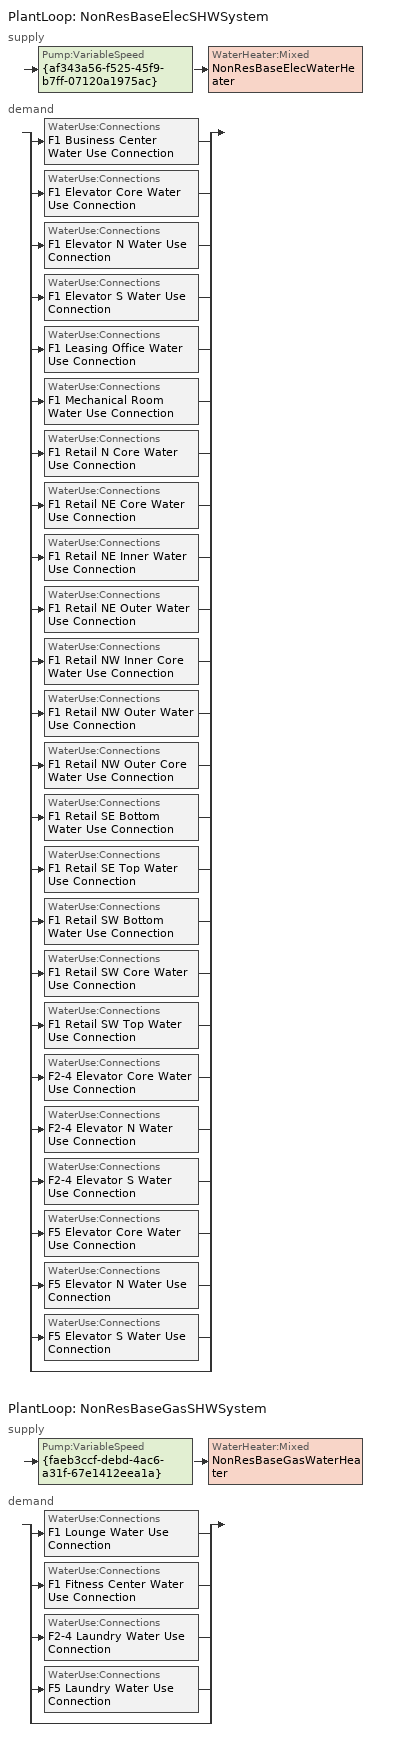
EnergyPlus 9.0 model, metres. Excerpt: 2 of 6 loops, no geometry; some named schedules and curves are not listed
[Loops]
PlantLoop 'NonResBaseElecSHWSystem'
 supply: Pump:VariableSpeed '{af343a56-f525-45f9-b7ff-07120a1975ac}' > WaterHeater:Mixed 'NonResBaseElecWaterHeater'
 demand: split
  | WaterUse:Connections 'F1 Business Center Water Use Connection'
  | WaterUse:Connections 'F1 Elevator Core Water Use Connection'
  | WaterUse:Connections 'F1 Elevator N Water Use Connection'
  | WaterUse:Connections 'F1 Elevator S Water Use Connection'
  | WaterUse:Connections 'F1 Leasing Office Water Use Connection'
  | WaterUse:Connections 'F1 Mechanical Room Water Use Connection'
  | WaterUse:Connections 'F1 Retail N Core Water Use Connection'
  | WaterUse:Connections 'F1 Retail NE Core Water Use Connection'
  | WaterUse:Connections 'F1 Retail NE Inner Water Use Connection'
  | WaterUse:Connections 'F1 Retail NE Outer Water Use Connection'
  | WaterUse:Connections 'F1 Retail NW Inner Core Water Use Connection'
  | WaterUse:Connections 'F1 Retail NW Outer Water Use Connection'
  | WaterUse:Connections 'F1 Retail NW Outer Core Water Use Connection'
  | WaterUse:Connections 'F1 Retail SE Bottom Water Use Connection'
  | WaterUse:Connections 'F1 Retail SE Top Water Use Connection'
  | WaterUse:Connections 'F1 Retail SW Bottom Water Use Connection'
  | WaterUse:Connections 'F1 Retail SW Core Water Use Connection'
  | WaterUse:Connections 'F1 Retail SW Top Water Use Connection'
  | WaterUse:Connections 'F2-4 Elevator Core Water Use Connection'
  | WaterUse:Connections 'F2-4 Elevator N Water Use Connection'
  | WaterUse:Connections 'F2-4 Elevator S Water Use Connection'
  | WaterUse:Connections 'F5 Elevator Core Water Use Connection'
  | WaterUse:Connections 'F5 Elevator N Water Use Connection'
  | WaterUse:Connections 'F5 Elevator S Water Use Connection'
  | bypass
PlantLoop 'NonResBaseGasSHWSystem'
 supply: Pump:VariableSpeed '{faeb3ccf-debd-4ac6-a31f-67e1412eea1a}' > WaterHeater:Mixed 'NonResBaseGasWaterHeater'
 demand: split
  | WaterUse:Connections 'F1 Lounge Water Use Connection'
  | WaterUse:Connections 'F1 Fitness Center Water Use Connection'
  | WaterUse:Connections 'F2-4 Laundry Water Use Connection'
  | WaterUse:Connections 'F5 Laundry Water Use Connection'
  | bypass
[Fan:OnOff] Availability Schedule=Always On; Fan Total Efficiency=0.4275; Pressure Rise {Pa}=317.19; Motor Efficiency=0.855; Motor In Airstream Fraction=1
Name | Maximum Flow Rate {m3/s} | Fan Power Ratio Function of Speed Ratio Curve | Fan Efficiency Ratio Function of Speed Ratio Curve
BaseSys1 Fan | 0.494214 | Fan On Off Power Curve | Fan On Off Efficiency Curve
BaseSys1 Fan-2 | 1.01609 | Fan On Off Power Curve 1 | Fan On Off Efficiency Curve 1
BaseSys1 Fan-4 | 1.90357 | Fan On Off Power Curve 3 | Fan On Off Efficiency Curve 3
BaseSys1 Fan-5 | 0.97115 | Fan On Off Power Curve 4 | Fan On Off Efficiency Curve 4
BaseSys1 Fan-6 | 2.2895 | Fan On Off Power Curve 5 | Fan On Off Efficiency Curve 5
BaseSys1 Fan-7 | 2.75992 | Fan On Off Power Curve 6 | Fan On Off Efficiency Curve 6
BaseSys1 Fan-8 | 1.0234 | Fan On Off Power Curve 7 | Fan On Off Efficiency Curve 7
BaseSys1 Fan-9 | 1.25077 | Fan On Off Power Curve 8 | Fan On Off Efficiency Curve 8
BaseSys1 Fan-10 | 0.664799 | Fan On Off Power Curve 9 | Fan On Off Efficiency Curve 9
BaseSys1 Fan-11 | 0.620002 | Fan On Off Power Curve 10 | Fan On Off Efficiency Curve 10
BaseSys1 Fan-14 | 0.501822 | Fan On Off Power Curve 13 | Fan On Off Efficiency Curve 13
BaseSys1 Fan-12 | 0.200298 | Fan On Off Power Curve 11 | Fan On Off Efficiency Curve 11
BaseSys1 Fan-13 | 0.396222 | Fan On Off Power Curve 12 | Fan On Off Efficiency Curve 12
BaseSys1 Fan-15 | 0.859379 | Fan On Off Power Curve 14 | Fan On Off Efficiency Curve 14
BaseSys1 Fan-16 | 0.439299 | Fan On Off Power Curve 15 | Fan On Off Efficiency Curve 15
BaseSys1 Fan-17 | 0.865415 | Fan On Off Power Curve 16 | Fan On Off Efficiency Curve 16
BaseSys1 Fan-18 | 1.0886 | Fan On Off Power Curve 17 | Fan On Off Efficiency Curve 17
BaseSys1 Fan-19 | 0.386457 | Fan On Off Power Curve 18 | Fan On Off Efficiency Curve 18
BaseSys1 Fan-20 | 0.491585 | Fan On Off Power Curve 19 | Fan On Off Efficiency Curve 19
BaseSys1 Fan-21 | 0.24509 | Fan On Off Power Curve 20 | Fan On Off Efficiency Curve 20
BaseSys1 Fan-22 | 0.229807 | Fan On Off Power Curve 21 | Fan On Off Efficiency Curve 21
[Coil:Heating:Fuel] Availability Schedule=Always On; Fuel Type=NaturalGas; Burner Efficiency=0.810316; Parasitic Electric Load {W}=0; Part Load Fraction Correlation Curve=CoilHtgFurnFIRRatio_fQRatio; Parasitic Fuel Load {W}=0
Name | Nominal Capacity {W}
BaseSys1 CoilHtg-3 | 11605.6
BaseSys1 CoilHtg | 5503.73
BaseSys1 CoilHtg-2 | 11590.8
BaseSys1 CoilHtg-4 | 28360.8
BaseSys1 CoilHtg-5 | 15043.5
BaseSys1 CoilHtg-6 | 26394.3
BaseSys1 CoilHtg-7 | 26393.7
BaseSys1 CoilHtg-8 | 12991
BaseSys1 CoilHtg-9 | 12991.7
BaseSys1 CoilHtg-10 | 6921.11
BaseSys1 CoilHtg-11 | 6919.5
BaseSys1 CoilHtg-14 | 5669.49
BaseSys1 CoilHtg-12 | 2717.92
BaseSys1 CoilHtg-13 | 5670.08
BaseSys1 CoilHtg-15 | 13904.5
BaseSys1 CoilHtg-16 | 6537.83
BaseSys1 CoilHtg-17; BaseSys1 CoilHtg-18 | 12538.5
BaseSys1 CoilHtg-19 | 5953.97
BaseSys1 CoilHtg-20 | 5954.09
BaseSys1 CoilHtg-21 | 2938.62
BaseSys1 CoilHtg-22 | 2938.59
[Coil:Cooling:DX:SingleSpeed] Availability Schedule=Always On Discrete; Gross Rated Sensible Heat Ratio=Autosize; Gross Rated Cooling COP {W/W}=4.41404; Rated Evaporator Fan Power Per Volume Flow Rate {W/(m3/s)}=773.3; Total Cooling Capacity Function of Temperature Curve=CoilClgDXQRatio_fTwbToadbSI; Total Cooling Capacity Function of Flow Fraction Curve=CoilClgDXSnglQRatio_fCFMRatio; Energy Input Ratio Function of Temperature Curve=CoilClgDXStdSEER14EER12p2EIR_fTwbToadbSI; Energy Input Ratio Function of Flow Fraction Curve=CoilClgDXSnglEIRRatio_fCFMRatio; Part Load Fraction Correlation Curve=CoilClgDXSEEREIRRatio_fQFrac; Condenser Type=AirCooled; Evaporative Condenser Effectiveness=0; Evaporative Condenser Air Flow Rate {m3/s}=Autosize; Evaporative Condenser Pump Rated Power Consumption {W}=Autosize; Crankcase Heater Capacity {W}=0; Maximum Outdoor Dry-Bulb Temperature for Crankcase Heater Operation {C}=0; Basin Heater Capacity {W/K}=0; Basin Heater Setpoint Temperature {C}=10
Name | Gross Rated Total Cooling Capacity {W} | Rated Air Flow Rate {m3/s}
BaseSys1 CoilClg-3 | 21204.6 | 1.22595
BaseSys1 CoilClg | 8548.15 | 0.494214
BaseSys1 CoilClg-2 | 17574.8 | 1.01609
BaseSys1 CoilClg-4 | 32925.1 | 1.90357
BaseSys1 CoilClg-5 | 16797.4 | 0.97115
BaseSys1 CoilClg-6 | 39600.1 | 2.2895
BaseSys1 CoilClg-7 | 47736.6 | 2.75992
BaseSys1 CoilClg-8 | 17701.3 | 1.0234
BaseSys1 CoilClg-9 | 21633.9 | 1.25077
BaseSys1 CoilClg-10 | 11498.6 | 0.664799
BaseSys1 CoilClg-11 | 10723.9 | 0.620002
BaseSys1 CoilClg-14 | 8679.74 | 0.501822
BaseSys1 CoilClg-12 | 3464.48 | 0.200298
BaseSys1 CoilClg-13 | 6853.17 | 0.396222
BaseSys1 CoilClg-15 | 14864.2 | 0.859379
BaseSys1 CoilClg-16 | 7598.31 | 0.439299
BaseSys1 CoilClg-17 | 14968.5 | 0.865415
BaseSys1 CoilClg-18 | 18829 | 1.0886
BaseSys1 CoilClg-19 | 6684.34 | 0.386457
BaseSys1 CoilClg-20 | 8502.67 | 0.491585
BaseSys1 CoilClg-21 | 4239.19 | 0.24509
BaseSys1 CoilClg-22 | 3974.84 | 0.229807
[AvailabilityManager:NightCycle] Applicability Schedule=Always On Discrete; Control Type=CycleOnAny; Thermostat Tolerance {deltaC}=1.11111; Cycling Run Time Control Type=ThermostatWithMinimumRunTime; Cycling Run Time {s}=900
Name | Fan Schedule
Availability Manager Night Cycle 1 | RetailHVACAvail
Availability Manager Night Cycle 2; Availability Manager Night Cycle 3 | OfficeHVACAvail
[AvailabilityManager:Scheduled] Schedule=Always On Discrete
BaseSys5 OACtrl OA System Availability Manager; BaseSys5 OACtrl-2 OA System Availability Manager; BaseSys5 OACtrl-3 OA System Availability Manager
[PlantLoop] Fluid Type=Water; Maximum Loop Temperature {C}=100; Minimum Loop Temperature {C}=0; Maximum Loop Flow Rate {m3/s}=Autosize; Minimum Loop Flow Rate {m3/s}=0; Plant Loop Volume {m3}=Autocalculate; Load Distribution Scheme=Optimal; Plant Loop Demand Calculation Scheme=SingleSetpoint
Name | Plant Equipment Operation Scheme
NonResBaseElecSHWSystem | NonResBaseElecSHWSystem Operation Schemes
NonResBaseGasSHWSystem | NonResBaseGasSHWSystem Operation Schemes
[Sizing:Plant] Loop Type=Heating; Design Loop Exit Temperature {C}=57.2222; Loop Design Temperature Difference {deltaC}=44.4444; Sizing Option=NonCoincident; Zone Timesteps in Averaging Window=1; Coincident Sizing Factor Mode=None
NonResBaseElecSHWSystem; NonResBaseGasSHWSystem
[Pump:VariableSpeed] Design Maximum Flow Rate {m3/s}=Autosize; Design Pump Head {Pa}=0; Design Power Consumption {W}=Autosize; Motor Efficiency=0.9; Fraction of Motor Inefficiencies to Fluid Stream=0; Coefficient 1 of the Part Load Performance Curve=0; Coefficient 2 of the Part Load Performance Curve=1; Coefficient 3 of the Part Load Performance Curve=0; Coefficient 4 of the Part Load Performance Curve=0; Design Minimum Flow Rate {m3/s}=0; Pump Control Type=Intermittent; Skin Loss Radiative Fraction=0.5; Design Power Sizing Method=PowerPerFlowPerPressure; Design Electric Power per Unit Flow Rate {W/(m3/s)}=348701.1; Design Shaft Power per Unit Flow Rate per Unit Head=1.28205; Design Minimum Flow Rate Fraction=0
{af343a56-f525-45f9-b7ff-07120a1975ac}; {faeb3ccf-debd-4ac6-a31f-67e1412eea1a}
[PlantEquipmentOperationSchemes] Control Scheme Object Type 1=PlantEquipmentOperation:HeatingLoad; Control Scheme Schedule Name 1=Always On Discrete
Name | Control Scheme Name 1
NonResBaseElecSHWSystem Operation Schemes | NonResBaseElecSHWSystem Heating Operation Scheme
NonResBaseGasSHWSystem Operation Schemes | NonResBaseGasSHWSystem Heating Operation Scheme
[PlantEquipmentOperation:HeatingLoad] Load Range Lower Limit 1 {W}=0; Load Range Upper Limit 1 {W}=1000000000
Name | Range Equipment List Name 1
NonResBaseElecSHWSystem Heating Operation Scheme | NonResBaseElecSHWSystem Heating Equipment List
NonResBaseGasSHWSystem Heating Operation Scheme | NonResBaseGasSHWSystem Heating Equipment List
[PlantEquipmentList]
NonResBaseElecSHWSystem Heating Equipment List: WaterHeater:Mixed, NonResBaseElecWaterHeater
NonResBaseGasSHWSystem Heating Equipment List: WaterHeater:Mixed, NonResBaseGasWaterHeater
[WaterHeater:Mixed] Deadband Temperature Difference {deltaC}=2; Maximum Temperature Limit {C}=82.22; Heater Control Type=Cycle; Heater Ignition Minimum Flow Rate {m3/s}=0; Heater Ignition Delay {s}=0; Off Cycle Parasitic Fuel Consumption Rate {W}=0; Off Cycle Parasitic Heat Fraction to Tank=0.8; On Cycle Parasitic Fuel Consumption Rate {W}=0; On Cycle Parasitic Heat Fraction to Tank=0; Ambient Temperature Indicator=Schedule; Off Cycle Loss Fraction to Zone=1; On Cycle Loss Fraction to Zone=1; Use Side Effectiveness=1; Source Side Effectiveness=1; Use Side Design Flow Rate {m3/s}=Autosize; Source Side Design Flow Rate {m3/s}=Autosize; Indirect Water Heating Recovery Time {hr}=1.5; Source Side Flow Control Mode=IndirectHeatPrimarySetpoint
Name | Tank Volume {m3} | Setpoint Temperature Schedule | Heater Maximum Capacity {W} | Heater Fuel Type | Heater Thermal Efficiency | Ambient Temperature Schedule | Off Cycle Loss Coefficient to Ambient Temperature {W/K} | On Cycle Loss Coefficient to Ambient Temperature {W/K}
NonResBaseElecWaterHeater | 0.0912598 | NonResBaseElecWaterHeater Setpoint Temp | 7026.73 | Electricity | 1 | NonResBaseElecWaterHeater Ambient Temperature | 0.714362 | 0.714362
NonResBaseGasWaterHeater | 0.0223027 | NonResBaseGasWaterHeater Setpoint Temp | 2146.56 | NaturalGas | 0.8 | NonResBaseGasWaterHeater Ambient Temperature | 4.74783 | 4.74783
[WaterUse:Connections]
Name | Water Use Equipment Name 1
F1 Business Center Water Use Connection | F1 Business Center Water Use Equipment
F1 Elevator Core Water Use Connection | F1 Elevator Core Water Use Equipment
F1 Elevator N Water Use Connection | F1 Elevator N Water Use Equipment
F1 Elevator S Water Use Connection | F1 Elevator S Water Use Equipment
F1 Leasing Office Water Use Connection | F1 Leasing Office Water Use Equipment
F1 Mechanical Room Water Use Connection | F1 Mechanical Room Water Use Equipment
F1 Retail N Core Water Use Connection | F1 Retail N Core Water Use Equipment
F1 Retail NE Core Water Use Connection | F1 Retail NE Core Water Use Equipment
F1 Retail NE Inner Water Use Connection | F1 Retail NE Inner Water Use Equipment
F1 Retail NE Outer Water Use Connection | F1 Retail NE Outer Water Use Equipment
F1 Retail NW Inner Core Water Use Connection | F1 Retail NW Inner Core Water Use Equipment
F1 Retail NW Outer Water Use Connection | F1 Retail NW Outer Water Use Equipment
F1 Retail NW Outer Core Water Use Connection | F1 Retail NW Outer Core Water Use Equipment
F1 Retail SE Bottom Water Use Connection | F1 Retail SE Bottom Water Use Equipment
F1 Retail SE Top Water Use Connection | F1 Retail SE Top Water Use Equipment
F1 Retail SW Bottom Water Use Connection | F1 Retail SW Bottom Water Use Equipment
F1 Retail SW Core Water Use Connection | F1 Retail SW Core Water Use Equipment
F1 Retail SW Top Water Use Connection | F1 Retail SW Top Water Use Equipment
F2-4 Elevator Core Water Use Connection | F2-4 Elevator Core Water Use Equipment
F2-4 Elevator N Water Use Connection | F2-4 Elevator N Water Use Equipment
F2-4 Elevator S Water Use Connection | F2-4 Elevator S Water Use Equipment
F5 Elevator Core Water Use Connection | F5 Elevator Core Water Use Equipment
F5 Elevator N Water Use Connection | F5 Elevator N Water Use Equipment
F5 Elevator S Water Use Connection | F5 Elevator S Water Use Equipment
F1 Lounge Water Use Connection | F1 Lounge Water Use Equipment
F1 Fitness Center Water Use Connection | F1 Fitness Center Water Use Equipment
F2-4 Laundry Water Use Connection | F2-4 Laundry Water Use Equipment
F5 Laundry Water Use Connection | F5 Laundry Water Use Equipment
[WaterUse:Equipment]
Name | Peak Flow Rate {m3/s} | Flow Rate Fraction Schedule | Target Temperature Schedule
F1 Business Center Water Use Equipment | 1.13568e-06 | RetailServiceHotWater | F1 Business Center Target SHW Temp
F1 Elevator Core Water Use Equipment | 7.09765e-09 | RetailServiceHotWater | F1 Elevator Core Target SHW Temp
F1 Elevator N Water Use Equipment | 7.09765e-09 | RetailServiceHotWater | F1 Elevator N Target SHW Temp
F1 Elevator S Water Use Equipment | 7.09765e-09 | RetailServiceHotWater | F1 Elevator S Target SHW Temp
F1 Leasing Office Water Use Equipment | 3.26492e-07 | RetailServiceHotWater | F1 Leasing Office Target SHW Temp
F1 Mechanical Room Water Use Equipment | 1.22647e-07 | RetailServiceHotWater | F1 Mechanical Room Target SHW Temp
F1 Retail N Core Water Use Equipment | 2.62666e-06 | RetailServiceHotWater | F1 Retail N Core Target SHW Temp
F1 Retail NE Core Water Use Equipment | 2.2717e-06 | RetailServiceHotWater | F1 Retail NE Core Target SHW Temp
F1 Retail NE Inner Water Use Equipment | 2.2717e-06 | RetailServiceHotWater | F1 Retail NE Inner Target SHW Temp
F1 Retail NE Outer Water Use Equipment | 2.2717e-06 | RetailServiceHotWater | F1 Retail NE Outer Target SHW Temp
F1 Retail NW Inner Core Water Use Equipment | 2.2717e-06 | RetailServiceHotWater | F1 Retail NW Inner Core Target SHW Temp
F1 Retail NW Outer Water Use Equipment | 2.2717e-06 | RetailServiceHotWater | F1 Retail NW Outer Target SHW Temp
F1 Retail NW Outer Core Water Use Equipment | 2.2717e-06 | RetailServiceHotWater | F1 Retail NW Outer Core Target SHW Temp
F1 Retail SE Bottom Water Use Equipment | 2.2717e-06 | RetailServiceHotWater | F1 Retail SE Bottom Target SHW Temp
F1 Retail SE Top Water Use Equipment | 2.2717e-06 | RetailServiceHotWater | F1 Retail SE Top Target SHW Temp
F1 Retail SW Bottom Water Use Equipment | 2.2717e-06 | RetailServiceHotWater | F1 Retail SW Bottom Target SHW Temp
F1 Retail SW Core Water Use Equipment | 2.2717e-06 | RetailServiceHotWater | F1 Retail SW Core Target SHW Temp
F1 Retail SW Top Water Use Equipment | 2.44207e-06 | RetailServiceHotWater | F1 Retail SW Top Target SHW Temp
F2-4 Elevator Core Water Use Equipment | 2.12929e-08 | OfficeServiceHotWater | F2-4 Elevator Core Target SHW Temp
F2-4 Elevator N Water Use Equipment | 2.12929e-08 | OfficeServiceHotWater | F2-4 Elevator N Target SHW Temp
F2-4 Elevator S Water Use Equipment | 2.12929e-08 | OfficeServiceHotWater | F2-4 Elevator S Target SHW Temp
F5 Elevator Core Water Use Equipment | 7.09765e-09 | OfficeServiceHotWater | F5 Elevator Core Target SHW Temp
F5 Elevator N Water Use Equipment | 7.09765e-09 | OfficeServiceHotWater | F5 Elevator N Target SHW Temp
F5 Elevator S Water Use Equipment | 7.09765e-09 | OfficeServiceHotWater | F5 Elevator S Target SHW Temp
F1 Lounge Water Use Equipment | 3.3124e-06 | RetailServiceHotWater | F1 Lounge Target SHW Temp
F1 Fitness Center Water Use Equipment | 1.70344e-06 | RetailServiceHotWater | F1 Fitness Center Target SHW Temp
F2-4 Laundry Water Use Equipment | 1.64098e-06 | OfficeServiceHotWater | F2-4 Laundry Target SHW Temp
F5 Laundry Water Use Equipment | 5.46992e-07 | OfficeServiceHotWater | F5 Laundry Target SHW Temp
[SetpointManager:Scheduled] Control Variable=Temperature
Name | Schedule | Setpoint Node or NodeList
{47234715-237f-4f64-84a9-bb209edb9d26} | NonResBaseElecSHWSystem Supply Temp Schedule | NonResBaseElecSHWSystem Supply Mixer Outlet Node
{eba5cab7-1669-4b7c-a260-690ba50a18f4} | NonResBaseGasSHWSystem Supply Temp Schedule | NonResBaseGasSHWSystem Supply Mixer Outlet Node
[Schedule:Year]
Always On: Always On Week Rule - Jan1-Dec31, 1, 1, 12, 31
OfficeServiceHotWater: OfficeServiceHotWaterWk, 1, 1, 12, 31
RetailServiceHotWater: RetailServiceHotWaterWk, 1, 1, 12, 31
F1 Business Center Target SHW Temp: F1 Business Center Target SHW Temp Week Rule - Jan1-Dec31, 1, 1, 12, 31
F1 Elevator Core Target SHW Temp: F1 Elevator Core Target SHW Temp Week Rule - Jan1-Dec31, 1, 1, 12, 31
F1 Elevator N Target SHW Temp: F1 Elevator N Target SHW Temp Week Rule - Jan1-Dec31, 1, 1, 12, 31
F1 Elevator S Target SHW Temp: F1 Elevator S Target SHW Temp Week Rule - Jan1-Dec31, 1, 1, 12, 31
F1 Fitness Center Target SHW Temp: F1 Fitness Center Target SHW Temp Week Rule - Jan1-Dec31, 1, 1, 12, 31
F1 Leasing Office Target SHW Temp: F1 Leasing Office Target SHW Temp Week Rule - Jan1-Dec31, 1, 1, 12, 31
F1 Lounge Target SHW Temp: F1 Lounge Target SHW Temp Week Rule - Jan1-Dec31, 1, 1, 12, 31
F1 Mechanical Room Target SHW Temp: F1 Mechanical Room Target SHW Temp Week Rule - Jan1-Dec31, 1, 1, 12, 31
F1 Retail N Core Target SHW Temp: F1 Retail N Core Target SHW Temp Week Rule - Jan1-Dec31, 1, 1, 12, 31
F1 Retail NE Core Target SHW Temp: F1 Retail NE Core Target SHW Temp Week Rule - Jan1-Dec31, 1, 1, 12, 31
F1 Retail NE Inner Target SHW Temp: F1 Retail NE Inner Target SHW Temp Week Rule - Jan1-Dec31, 1, 1, 12, 31
F1 Retail NE Outer Target SHW Temp: F1 Retail NE Outer Target SHW Temp Week Rule - Jan1-Dec31, 1, 1, 12, 31
F1 Retail NW Inner Core Target SHW Temp: F1 Retail NW Inner Core Target SHW Temp Week Rule - Jan1-Dec31, 1, 1, 12, 31
F1 Retail NW Outer Core Target SHW Temp: F1 Retail NW Outer Core Target SHW Temp Week Rule - Jan1-Dec31, 1, 1, 12, 31
F1 Retail NW Outer Target SHW Temp: F1 Retail NW Outer Target SHW Temp Week Rule - Jan1-Dec31, 1, 1, 12, 31
F1 Retail SE Bottom Target SHW Temp: F1 Retail SE Bottom Target SHW Temp Week Rule - Jan1-Dec31, 1, 1, 12, 31
F1 Retail SE Top Target SHW Temp: F1 Retail SE Top Target SHW Temp Week Rule - Jan1-Dec31, 1, 1, 12, 31
F1 Retail SW Bottom Target SHW Temp: F1 Retail SW Bottom Target SHW Temp Week Rule - Jan1-Dec31, 1, 1, 12, 31
F1 Retail SW Core Target SHW Temp: F1 Retail SW Core Target SHW Temp Week Rule - Jan1-Dec31, 1, 1, 12, 31
F1 Retail SW Top Target SHW Temp: F1 Retail SW Top Target SHW Temp Week Rule - Jan1-Dec31, 1, 1, 12, 31
F2-4 Elevator Core Target SHW Temp: F2-4 Elevator Core Target SHW Temp Week Rule - Jan1-Dec31, 1, 1, 12, 31
F2-4 Elevator N Target SHW Temp: F2-4 Elevator N Target SHW Temp Week Rule - Jan1-Dec31, 1, 1, 12, 31
F2-4 Elevator S Target SHW Temp: F2-4 Elevator S Target SHW Temp Week Rule - Jan1-Dec31, 1, 1, 12, 31
F2-4 Laundry Target SHW Temp: F2-4 Laundry Target SHW Temp Week Rule - Jan1-Dec31, 1, 1, 12, 31
F5 Elevator Core Target SHW Temp: F5 Elevator Core Target SHW Temp Week Rule - Jan1-Dec31, 1, 1, 12, 31
F5 Elevator N Target SHW Temp: F5 Elevator N Target SHW Temp Week Rule - Jan1-Dec31, 1, 1, 12, 31
F5 Elevator S Target SHW Temp: F5 Elevator S Target SHW Temp Week Rule - Jan1-Dec31, 1, 1, 12, 31
F5 Laundry Target SHW Temp: F5 Laundry Target SHW Temp Week Rule - Jan1-Dec31, 1, 1, 12, 31
NonResBaseElecSHWSystem Supply Temp Schedule: NonResBaseElecSHWSystem Supply Temp Schedule Week Rule - Jan1-Dec31, 1, 1, 12, 31
NonResBaseElecWaterHeater Ambient Temperature: NonResBaseElecWaterHeater Ambient Temperature Week Rule - Jan1-Dec31, 1, 1, 12, 31
NonResBaseElecWaterHeater Setpoint Temp: NonResBaseElecWaterHeater Setpoint Temp Week Rule - Jan1-Dec31, 1, 1, 12, 31
NonResBaseGasSHWSystem Supply Temp Schedule: NonResBaseGasSHWSystem Supply Temp Schedule Week Rule - Jan1-Dec31, 1, 1, 12, 31
NonResBaseGasWaterHeater Ambient Temperature: NonResBaseGasWaterHeater Ambient Temperature Week Rule - Jan1-Dec31, 1, 1, 12, 31
NonResBaseGasWaterHeater Setpoint Temp: NonResBaseGasWaterHeater Setpoint Temp Week Rule - Jan1-Dec31, 1, 1, 12, 31
[Schedule:Week:Daily]
OfficeServiceHotWaterWk: OfficeServiceHotWaterSun, OfficeServiceHotWaterWD, OfficeServiceHotWaterWD, OfficeServiceHotWaterWD, OfficeServiceHotWaterWD, OfficeServiceHotWaterWD, OfficeServiceHotWaterSat, OfficeServiceHotWaterSun, OnDay, OffDay, OfficeServiceHotWaterSun, OfficeServiceHotWaterSun
RetailServiceHotWaterWk: RetailServiceHotWaterSun, RetailServiceHotWaterWD, RetailServiceHotWaterWD, RetailServiceHotWaterWD, RetailServiceHotWaterWD, RetailServiceHotWaterWD, RetailServiceHotWaterSat, RetailServiceHotWaterSun, OnDay, OffDay, RetailServiceHotWaterSun, RetailServiceHotWaterSun
F1 Business Center Target SHW Temp Week Rule - Jan1-Dec31: {d441d5cf-dcc7-4bda-bca8-5b98d1a909c5}, {d441d5cf-dcc7-4bda-bca8-5b98d1a909c5}, {d441d5cf-dcc7-4bda-bca8-5b98d1a909c5}, {d441d5cf-dcc7-4bda-bca8-5b98d1a909c5}, {d441d5cf-dcc7-4bda-bca8-5b98d1a909c5}, {d441d5cf-dcc7-4bda-bca8-5b98d1a909c5}, {d441d5cf-dcc7-4bda-bca8-5b98d1a909c5}, {d441d5cf-dcc7-4bda-bca8-5b98d1a909c5}, {d441d5cf-dcc7-4bda-bca8-5b98d1a909c5}, {d441d5cf-dcc7-4bda-bca8-5b98d1a909c5}, {d441d5cf-dcc7-4bda-bca8-5b98d1a909c5}, {d441d5cf-dcc7-4bda-bca8-5b98d1a909c5}
F1 Elevator Core Target SHW Temp Week Rule - Jan1-Dec31: {2f600d12-0940-4a57-89de-14285ee02ff9}, {2f600d12-0940-4a57-89de-14285ee02ff9}, {2f600d12-0940-4a57-89de-14285ee02ff9}, {2f600d12-0940-4a57-89de-14285ee02ff9}, {2f600d12-0940-4a57-89de-14285ee02ff9}, {2f600d12-0940-4a57-89de-14285ee02ff9}, {2f600d12-0940-4a57-89de-14285ee02ff9}, {2f600d12-0940-4a57-89de-14285ee02ff9}, {2f600d12-0940-4a57-89de-14285ee02ff9}, {2f600d12-0940-4a57-89de-14285ee02ff9}, {2f600d12-0940-4a57-89de-14285ee02ff9}, {2f600d12-0940-4a57-89de-14285ee02ff9}
F1 Elevator N Target SHW Temp Week Rule - Jan1-Dec31: {68c28246-7ae0-46e4-99ea-56d49ad102f1}, {68c28246-7ae0-46e4-99ea-56d49ad102f1}, {68c28246-7ae0-46e4-99ea-56d49ad102f1}, {68c28246-7ae0-46e4-99ea-56d49ad102f1}, {68c28246-7ae0-46e4-99ea-56d49ad102f1}, {68c28246-7ae0-46e4-99ea-56d49ad102f1}, {68c28246-7ae0-46e4-99ea-56d49ad102f1}, {68c28246-7ae0-46e4-99ea-56d49ad102f1}, {68c28246-7ae0-46e4-99ea-56d49ad102f1}, {68c28246-7ae0-46e4-99ea-56d49ad102f1}, {68c28246-7ae0-46e4-99ea-56d49ad102f1}, {68c28246-7ae0-46e4-99ea-56d49ad102f1}
F1 Elevator S Target SHW Temp Week Rule - Jan1-Dec31: {21cb462b-4f95-4723-a636-ed5daf3b3303}, {21cb462b-4f95-4723-a636-ed5daf3b3303}, {21cb462b-4f95-4723-a636-ed5daf3b3303}, {21cb462b-4f95-4723-a636-ed5daf3b3303}, {21cb462b-4f95-4723-a636-ed5daf3b3303}, {21cb462b-4f95-4723-a636-ed5daf3b3303}, {21cb462b-4f95-4723-a636-ed5daf3b3303}, {21cb462b-4f95-4723-a636-ed5daf3b3303}, {21cb462b-4f95-4723-a636-ed5daf3b3303}, {21cb462b-4f95-4723-a636-ed5daf3b3303}, {21cb462b-4f95-4723-a636-ed5daf3b3303}, {21cb462b-4f95-4723-a636-ed5daf3b3303}
F1 Fitness Center Target SHW Temp Week Rule - Jan1-Dec31: {cd0b7290-8133-422a-a407-dbf53fd09c05}, {cd0b7290-8133-422a-a407-dbf53fd09c05}, {cd0b7290-8133-422a-a407-dbf53fd09c05}, {cd0b7290-8133-422a-a407-dbf53fd09c05}, {cd0b7290-8133-422a-a407-dbf53fd09c05}, {cd0b7290-8133-422a-a407-dbf53fd09c05}, {cd0b7290-8133-422a-a407-dbf53fd09c05}, {cd0b7290-8133-422a-a407-dbf53fd09c05}, {cd0b7290-8133-422a-a407-dbf53fd09c05}, {cd0b7290-8133-422a-a407-dbf53fd09c05}, {cd0b7290-8133-422a-a407-dbf53fd09c05}, {cd0b7290-8133-422a-a407-dbf53fd09c05}
F1 Leasing Office Target SHW Temp Week Rule - Jan1-Dec31: {4942576c-d9f8-4ae7-830b-1efe44369bc4}, {4942576c-d9f8-4ae7-830b-1efe44369bc4}, {4942576c-d9f8-4ae7-830b-1efe44369bc4}, {4942576c-d9f8-4ae7-830b-1efe44369bc4}, {4942576c-d9f8-4ae7-830b-1efe44369bc4}, {4942576c-d9f8-4ae7-830b-1efe44369bc4}, {4942576c-d9f8-4ae7-830b-1efe44369bc4}, {4942576c-d9f8-4ae7-830b-1efe44369bc4}, {4942576c-d9f8-4ae7-830b-1efe44369bc4}, {4942576c-d9f8-4ae7-830b-1efe44369bc4}, {4942576c-d9f8-4ae7-830b-1efe44369bc4}, {4942576c-d9f8-4ae7-830b-1efe44369bc4}
F1 Lounge Target SHW Temp Week Rule - Jan1-Dec31: {69ee4879-d7b3-4a92-9b69-50433f36223b}, {69ee4879-d7b3-4a92-9b69-50433f36223b}, {69ee4879-d7b3-4a92-9b69-50433f36223b}, {69ee4879-d7b3-4a92-9b69-50433f36223b}, {69ee4879-d7b3-4a92-9b69-50433f36223b}, {69ee4879-d7b3-4a92-9b69-50433f36223b}, {69ee4879-d7b3-4a92-9b69-50433f36223b}, {69ee4879-d7b3-4a92-9b69-50433f36223b}, {69ee4879-d7b3-4a92-9b69-50433f36223b}, {69ee4879-d7b3-4a92-9b69-50433f36223b}, {69ee4879-d7b3-4a92-9b69-50433f36223b}, {69ee4879-d7b3-4a92-9b69-50433f36223b}
F1 Mechanical Room Target SHW Temp Week Rule - Jan1-Dec31: {603e0ec4-be5a-4e1c-bb46-8aeadaf2bbef}, {603e0ec4-be5a-4e1c-bb46-8aeadaf2bbef}, {603e0ec4-be5a-4e1c-bb46-8aeadaf2bbef}, {603e0ec4-be5a-4e1c-bb46-8aeadaf2bbef}, {603e0ec4-be5a-4e1c-bb46-8aeadaf2bbef}, {603e0ec4-be5a-4e1c-bb46-8aeadaf2bbef}, {603e0ec4-be5a-4e1c-bb46-8aeadaf2bbef}, {603e0ec4-be5a-4e1c-bb46-8aeadaf2bbef}, {603e0ec4-be5a-4e1c-bb46-8aeadaf2bbef}, {603e0ec4-be5a-4e1c-bb46-8aeadaf2bbef}, {603e0ec4-be5a-4e1c-bb46-8aeadaf2bbef}, {603e0ec4-be5a-4e1c-bb46-8aeadaf2bbef}
F1 Retail N Core Target SHW Temp Week Rule - Jan1-Dec31: {ca44cd8d-f355-4e3b-b417-df9ecbe111c0}, {ca44cd8d-f355-4e3b-b417-df9ecbe111c0}, {ca44cd8d-f355-4e3b-b417-df9ecbe111c0}, {ca44cd8d-f355-4e3b-b417-df9ecbe111c0}, {ca44cd8d-f355-4e3b-b417-df9ecbe111c0}, {ca44cd8d-f355-4e3b-b417-df9ecbe111c0}, {ca44cd8d-f355-4e3b-b417-df9ecbe111c0}, {ca44cd8d-f355-4e3b-b417-df9ecbe111c0}, {ca44cd8d-f355-4e3b-b417-df9ecbe111c0}, {ca44cd8d-f355-4e3b-b417-df9ecbe111c0}, {ca44cd8d-f355-4e3b-b417-df9ecbe111c0}, {ca44cd8d-f355-4e3b-b417-df9ecbe111c0}
F1 Retail NE Core Target SHW Temp Week Rule - Jan1-Dec31: {5a18fe43-f524-4038-9f53-aad61143a41b}, {5a18fe43-f524-4038-9f53-aad61143a41b}, {5a18fe43-f524-4038-9f53-aad61143a41b}, {5a18fe43-f524-4038-9f53-aad61143a41b}, {5a18fe43-f524-4038-9f53-aad61143a41b}, {5a18fe43-f524-4038-9f53-aad61143a41b}, {5a18fe43-f524-4038-9f53-aad61143a41b}, {5a18fe43-f524-4038-9f53-aad61143a41b}, {5a18fe43-f524-4038-9f53-aad61143a41b}, {5a18fe43-f524-4038-9f53-aad61143a41b}, {5a18fe43-f524-4038-9f53-aad61143a41b}, {5a18fe43-f524-4038-9f53-aad61143a41b}
F1 Retail NE Inner Target SHW Temp Week Rule - Jan1-Dec31: {9a237060-6166-466a-a9c4-12caed50780f}, {9a237060-6166-466a-a9c4-12caed50780f}, {9a237060-6166-466a-a9c4-12caed50780f}, {9a237060-6166-466a-a9c4-12caed50780f}, {9a237060-6166-466a-a9c4-12caed50780f}, {9a237060-6166-466a-a9c4-12caed50780f}, {9a237060-6166-466a-a9c4-12caed50780f}, {9a237060-6166-466a-a9c4-12caed50780f}, {9a237060-6166-466a-a9c4-12caed50780f}, {9a237060-6166-466a-a9c4-12caed50780f}, {9a237060-6166-466a-a9c4-12caed50780f}, {9a237060-6166-466a-a9c4-12caed50780f}
F1 Retail NE Outer Target SHW Temp Week Rule - Jan1-Dec31: {ce96985f-d79c-421f-bf2e-2b994d7c695d}, {ce96985f-d79c-421f-bf2e-2b994d7c695d}, {ce96985f-d79c-421f-bf2e-2b994d7c695d}, {ce96985f-d79c-421f-bf2e-2b994d7c695d}, {ce96985f-d79c-421f-bf2e-2b994d7c695d}, {ce96985f-d79c-421f-bf2e-2b994d7c695d}, {ce96985f-d79c-421f-bf2e-2b994d7c695d}, {ce96985f-d79c-421f-bf2e-2b994d7c695d}, {ce96985f-d79c-421f-bf2e-2b994d7c695d}, {ce96985f-d79c-421f-bf2e-2b994d7c695d}, {ce96985f-d79c-421f-bf2e-2b994d7c695d}, {ce96985f-d79c-421f-bf2e-2b994d7c695d}
F1 Retail NW Inner Core Target SHW Temp Week Rule - Jan1-Dec31: {0b944f0f-8c71-41db-9e8b-c51b5557991b}, {0b944f0f-8c71-41db-9e8b-c51b5557991b}, {0b944f0f-8c71-41db-9e8b-c51b5557991b}, {0b944f0f-8c71-41db-9e8b-c51b5557991b}, {0b944f0f-8c71-41db-9e8b-c51b5557991b}, {0b944f0f-8c71-41db-9e8b-c51b5557991b}, {0b944f0f-8c71-41db-9e8b-c51b5557991b}, {0b944f0f-8c71-41db-9e8b-c51b5557991b}, {0b944f0f-8c71-41db-9e8b-c51b5557991b}, {0b944f0f-8c71-41db-9e8b-c51b5557991b}, {0b944f0f-8c71-41db-9e8b-c51b5557991b}, {0b944f0f-8c71-41db-9e8b-c51b5557991b}
F1 Retail NW Outer Core Target SHW Temp Week Rule - Jan1-Dec31: {5c1bf480-1710-4749-b9f8-b8a540b02a24}, {5c1bf480-1710-4749-b9f8-b8a540b02a24}, {5c1bf480-1710-4749-b9f8-b8a540b02a24}, {5c1bf480-1710-4749-b9f8-b8a540b02a24}, {5c1bf480-1710-4749-b9f8-b8a540b02a24}, {5c1bf480-1710-4749-b9f8-b8a540b02a24}, {5c1bf480-1710-4749-b9f8-b8a540b02a24}, {5c1bf480-1710-4749-b9f8-b8a540b02a24}, {5c1bf480-1710-4749-b9f8-b8a540b02a24}, {5c1bf480-1710-4749-b9f8-b8a540b02a24}, {5c1bf480-1710-4749-b9f8-b8a540b02a24}, {5c1bf480-1710-4749-b9f8-b8a540b02a24}
F1 Retail NW Outer Target SHW Temp Week Rule - Jan1-Dec31: {a5513a0f-1f16-4c6c-ac67-5921a07509c7}, {a5513a0f-1f16-4c6c-ac67-5921a07509c7}, {a5513a0f-1f16-4c6c-ac67-5921a07509c7}, {a5513a0f-1f16-4c6c-ac67-5921a07509c7}, {a5513a0f-1f16-4c6c-ac67-5921a07509c7}, {a5513a0f-1f16-4c6c-ac67-5921a07509c7}, {a5513a0f-1f16-4c6c-ac67-5921a07509c7}, {a5513a0f-1f16-4c6c-ac67-5921a07509c7}, {a5513a0f-1f16-4c6c-ac67-5921a07509c7}, {a5513a0f-1f16-4c6c-ac67-5921a07509c7}, {a5513a0f-1f16-4c6c-ac67-5921a07509c7}, {a5513a0f-1f16-4c6c-ac67-5921a07509c7}
F1 Retail SE Bottom Target SHW Temp Week Rule - Jan1-Dec31: {650a15dc-09a1-49e0-b0cd-b0ae6af64164}, {650a15dc-09a1-49e0-b0cd-b0ae6af64164}, {650a15dc-09a1-49e0-b0cd-b0ae6af64164}, {650a15dc-09a1-49e0-b0cd-b0ae6af64164}, {650a15dc-09a1-49e0-b0cd-b0ae6af64164}, {650a15dc-09a1-49e0-b0cd-b0ae6af64164}, {650a15dc-09a1-49e0-b0cd-b0ae6af64164}, {650a15dc-09a1-49e0-b0cd-b0ae6af64164}, {650a15dc-09a1-49e0-b0cd-b0ae6af64164}, {650a15dc-09a1-49e0-b0cd-b0ae6af64164}, {650a15dc-09a1-49e0-b0cd-b0ae6af64164}, {650a15dc-09a1-49e0-b0cd-b0ae6af64164}
F1 Retail SE Top Target SHW Temp Week Rule - Jan1-Dec31: {f948379c-ce3b-4504-a6d0-5f615b22988f}, {f948379c-ce3b-4504-a6d0-5f615b22988f}, {f948379c-ce3b-4504-a6d0-5f615b22988f}, {f948379c-ce3b-4504-a6d0-5f615b22988f}, {f948379c-ce3b-4504-a6d0-5f615b22988f}, {f948379c-ce3b-4504-a6d0-5f615b22988f}, {f948379c-ce3b-4504-a6d0-5f615b22988f}, {f948379c-ce3b-4504-a6d0-5f615b22988f}, {f948379c-ce3b-4504-a6d0-5f615b22988f}, {f948379c-ce3b-4504-a6d0-5f615b22988f}, {f948379c-ce3b-4504-a6d0-5f615b22988f}, {f948379c-ce3b-4504-a6d0-5f615b22988f}
F1 Retail SW Bottom Target SHW Temp Week Rule - Jan1-Dec31: {dd3d2ffb-827b-48ad-98f0-a3d98178b236}, {dd3d2ffb-827b-48ad-98f0-a3d98178b236}, {dd3d2ffb-827b-48ad-98f0-a3d98178b236}, {dd3d2ffb-827b-48ad-98f0-a3d98178b236}, {dd3d2ffb-827b-48ad-98f0-a3d98178b236}, {dd3d2ffb-827b-48ad-98f0-a3d98178b236}, {dd3d2ffb-827b-48ad-98f0-a3d98178b236}, {dd3d2ffb-827b-48ad-98f0-a3d98178b236}, {dd3d2ffb-827b-48ad-98f0-a3d98178b236}, {dd3d2ffb-827b-48ad-98f0-a3d98178b236}, {dd3d2ffb-827b-48ad-98f0-a3d98178b236}, {dd3d2ffb-827b-48ad-98f0-a3d98178b236}
F1 Retail SW Core Target SHW Temp Week Rule - Jan1-Dec31: {12017ca0-86b0-4a6a-9998-aa3947f8f42b}, {12017ca0-86b0-4a6a-9998-aa3947f8f42b}, {12017ca0-86b0-4a6a-9998-aa3947f8f42b}, {12017ca0-86b0-4a6a-9998-aa3947f8f42b}, {12017ca0-86b0-4a6a-9998-aa3947f8f42b}, {12017ca0-86b0-4a6a-9998-aa3947f8f42b}, {12017ca0-86b0-4a6a-9998-aa3947f8f42b}, {12017ca0-86b0-4a6a-9998-aa3947f8f42b}, {12017ca0-86b0-4a6a-9998-aa3947f8f42b}, {12017ca0-86b0-4a6a-9998-aa3947f8f42b}, {12017ca0-86b0-4a6a-9998-aa3947f8f42b}, {12017ca0-86b0-4a6a-9998-aa3947f8f42b}
F1 Retail SW Top Target SHW Temp Week Rule - Jan1-Dec31: {e371ec9a-4ae9-4979-92af-063ff6260d25}, {e371ec9a-4ae9-4979-92af-063ff6260d25}, {e371ec9a-4ae9-4979-92af-063ff6260d25}, {e371ec9a-4ae9-4979-92af-063ff6260d25}, {e371ec9a-4ae9-4979-92af-063ff6260d25}, {e371ec9a-4ae9-4979-92af-063ff6260d25}, {e371ec9a-4ae9-4979-92af-063ff6260d25}, {e371ec9a-4ae9-4979-92af-063ff6260d25}, {e371ec9a-4ae9-4979-92af-063ff6260d25}, {e371ec9a-4ae9-4979-92af-063ff6260d25}, {e371ec9a-4ae9-4979-92af-063ff6260d25}, {e371ec9a-4ae9-4979-92af-063ff6260d25}
F2-4 Elevator Core Target SHW Temp Week Rule - Jan1-Dec31: {4dc9a5e4-9498-4f22-a17a-5be62ad14813}, {4dc9a5e4-9498-4f22-a17a-5be62ad14813}, {4dc9a5e4-9498-4f22-a17a-5be62ad14813}, {4dc9a5e4-9498-4f22-a17a-5be62ad14813}, {4dc9a5e4-9498-4f22-a17a-5be62ad14813}, {4dc9a5e4-9498-4f22-a17a-5be62ad14813}, {4dc9a5e4-9498-4f22-a17a-5be62ad14813}, {4dc9a5e4-9498-4f22-a17a-5be62ad14813}, {4dc9a5e4-9498-4f22-a17a-5be62ad14813}, {4dc9a5e4-9498-4f22-a17a-5be62ad14813}, {4dc9a5e4-9498-4f22-a17a-5be62ad14813}, {4dc9a5e4-9498-4f22-a17a-5be62ad14813}
F2-4 Elevator N Target SHW Temp Week Rule - Jan1-Dec31: {7bdb1926-2da0-4436-82a3-339c3e73c6c5}, {7bdb1926-2da0-4436-82a3-339c3e73c6c5}, {7bdb1926-2da0-4436-82a3-339c3e73c6c5}, {7bdb1926-2da0-4436-82a3-339c3e73c6c5}, {7bdb1926-2da0-4436-82a3-339c3e73c6c5}, {7bdb1926-2da0-4436-82a3-339c3e73c6c5}, {7bdb1926-2da0-4436-82a3-339c3e73c6c5}, {7bdb1926-2da0-4436-82a3-339c3e73c6c5}, {7bdb1926-2da0-4436-82a3-339c3e73c6c5}, {7bdb1926-2da0-4436-82a3-339c3e73c6c5}, {7bdb1926-2da0-4436-82a3-339c3e73c6c5}, {7bdb1926-2da0-4436-82a3-339c3e73c6c5}
F2-4 Elevator S Target SHW Temp Week Rule - Jan1-Dec31: {7397d52d-7587-4772-ab1f-8a658311da01}, {7397d52d-7587-4772-ab1f-8a658311da01}, {7397d52d-7587-4772-ab1f-8a658311da01}, {7397d52d-7587-4772-ab1f-8a658311da01}, {7397d52d-7587-4772-ab1f-8a658311da01}, {7397d52d-7587-4772-ab1f-8a658311da01}, {7397d52d-7587-4772-ab1f-8a658311da01}, {7397d52d-7587-4772-ab1f-8a658311da01}, {7397d52d-7587-4772-ab1f-8a658311da01}, {7397d52d-7587-4772-ab1f-8a658311da01}, {7397d52d-7587-4772-ab1f-8a658311da01}, {7397d52d-7587-4772-ab1f-8a658311da01}
F2-4 Laundry Target SHW Temp Week Rule - Jan1-Dec31: {8c3ad3a9-6f74-4c91-bda8-65d77fe0bb58}, {8c3ad3a9-6f74-4c91-bda8-65d77fe0bb58}, {8c3ad3a9-6f74-4c91-bda8-65d77fe0bb58}, {8c3ad3a9-6f74-4c91-bda8-65d77fe0bb58}, {8c3ad3a9-6f74-4c91-bda8-65d77fe0bb58}, {8c3ad3a9-6f74-4c91-bda8-65d77fe0bb58}, {8c3ad3a9-6f74-4c91-bda8-65d77fe0bb58}, {8c3ad3a9-6f74-4c91-bda8-65d77fe0bb58}, {8c3ad3a9-6f74-4c91-bda8-65d77fe0bb58}, {8c3ad3a9-6f74-4c91-bda8-65d77fe0bb58}, {8c3ad3a9-6f74-4c91-bda8-65d77fe0bb58}, {8c3ad3a9-6f74-4c91-bda8-65d77fe0bb58}
F5 Elevator Core Target SHW Temp Week Rule - Jan1-Dec31: {404c995f-b868-4b20-af46-a5cc9239b115}, {404c995f-b868-4b20-af46-a5cc9239b115}, {404c995f-b868-4b20-af46-a5cc9239b115}, {404c995f-b868-4b20-af46-a5cc9239b115}, {404c995f-b868-4b20-af46-a5cc9239b115}, {404c995f-b868-4b20-af46-a5cc9239b115}, {404c995f-b868-4b20-af46-a5cc9239b115}, {404c995f-b868-4b20-af46-a5cc9239b115}, {404c995f-b868-4b20-af46-a5cc9239b115}, {404c995f-b868-4b20-af46-a5cc9239b115}, {404c995f-b868-4b20-af46-a5cc9239b115}, {404c995f-b868-4b20-af46-a5cc9239b115}
F5 Elevator N Target SHW Temp Week Rule - Jan1-Dec31: {b1644b5c-c973-44e1-95ae-a2f25bbd2bb5}, {b1644b5c-c973-44e1-95ae-a2f25bbd2bb5}, {b1644b5c-c973-44e1-95ae-a2f25bbd2bb5}, {b1644b5c-c973-44e1-95ae-a2f25bbd2bb5}, {b1644b5c-c973-44e1-95ae-a2f25bbd2bb5}, {b1644b5c-c973-44e1-95ae-a2f25bbd2bb5}, {b1644b5c-c973-44e1-95ae-a2f25bbd2bb5}, {b1644b5c-c973-44e1-95ae-a2f25bbd2bb5}, {b1644b5c-c973-44e1-95ae-a2f25bbd2bb5}, {b1644b5c-c973-44e1-95ae-a2f25bbd2bb5}, {b1644b5c-c973-44e1-95ae-a2f25bbd2bb5}, {b1644b5c-c973-44e1-95ae-a2f25bbd2bb5}
F5 Elevator S Target SHW Temp Week Rule - Jan1-Dec31: {9e8578aa-a68e-41d5-8290-106835b47e9f}, {9e8578aa-a68e-41d5-8290-106835b47e9f}, {9e8578aa-a68e-41d5-8290-106835b47e9f}, {9e8578aa-a68e-41d5-8290-106835b47e9f}, {9e8578aa-a68e-41d5-8290-106835b47e9f}, {9e8578aa-a68e-41d5-8290-106835b47e9f}, {9e8578aa-a68e-41d5-8290-106835b47e9f}, {9e8578aa-a68e-41d5-8290-106835b47e9f}, {9e8578aa-a68e-41d5-8290-106835b47e9f}, {9e8578aa-a68e-41d5-8290-106835b47e9f}, {9e8578aa-a68e-41d5-8290-106835b47e9f}, {9e8578aa-a68e-41d5-8290-106835b47e9f}
F5 Laundry Target SHW Temp Week Rule - Jan1-Dec31: {03cf3637-8e3e-4f8c-aba0-6d9d9e70a478}, {03cf3637-8e3e-4f8c-aba0-6d9d9e70a478}, {03cf3637-8e3e-4f8c-aba0-6d9d9e70a478}, {03cf3637-8e3e-4f8c-aba0-6d9d9e70a478}, {03cf3637-8e3e-4f8c-aba0-6d9d9e70a478}, {03cf3637-8e3e-4f8c-aba0-6d9d9e70a478}, {03cf3637-8e3e-4f8c-aba0-6d9d9e70a478}, {03cf3637-8e3e-4f8c-aba0-6d9d9e70a478}, {03cf3637-8e3e-4f8c-aba0-6d9d9e70a478}, {03cf3637-8e3e-4f8c-aba0-6d9d9e70a478}, {03cf3637-8e3e-4f8c-aba0-6d9d9e70a478}, {03cf3637-8e3e-4f8c-aba0-6d9d9e70a478}
NonResBaseElecSHWSystem Supply Temp Schedule Week Rule - Jan1-Dec31: {ad41bcf6-d8d6-43c3-8cfb-38adcea622dd}, {ad41bcf6-d8d6-43c3-8cfb-38adcea622dd}, {ad41bcf6-d8d6-43c3-8cfb-38adcea622dd}, {ad41bcf6-d8d6-43c3-8cfb-38adcea622dd}, {ad41bcf6-d8d6-43c3-8cfb-38adcea622dd}, {ad41bcf6-d8d6-43c3-8cfb-38adcea622dd}, {ad41bcf6-d8d6-43c3-8cfb-38adcea622dd}, {ad41bcf6-d8d6-43c3-8cfb-38adcea622dd}, {ad41bcf6-d8d6-43c3-8cfb-38adcea622dd}, {ad41bcf6-d8d6-43c3-8cfb-38adcea622dd}, {ad41bcf6-d8d6-43c3-8cfb-38adcea622dd}, {ad41bcf6-d8d6-43c3-8cfb-38adcea622dd}
NonResBaseElecWaterHeater Ambient Temperature Week Rule - Jan1-Dec31: {bc13624e-c532-4ed5-9b25-fb198fdd7597}, {bc13624e-c532-4ed5-9b25-fb198fdd7597}, {bc13624e-c532-4ed5-9b25-fb198fdd7597}, {bc13624e-c532-4ed5-9b25-fb198fdd7597}, {bc13624e-c532-4ed5-9b25-fb198fdd7597}, {bc13624e-c532-4ed5-9b25-fb198fdd7597}, {bc13624e-c532-4ed5-9b25-fb198fdd7597}, {bc13624e-c532-4ed5-9b25-fb198fdd7597}, {bc13624e-c532-4ed5-9b25-fb198fdd7597}, {bc13624e-c532-4ed5-9b25-fb198fdd7597}, {bc13624e-c532-4ed5-9b25-fb198fdd7597}, {bc13624e-c532-4ed5-9b25-fb198fdd7597}
NonResBaseElecWaterHeater Setpoint Temp Week Rule - Jan1-Dec31: {bfcd00ab-544a-4514-b88a-0078127852ca}, {bfcd00ab-544a-4514-b88a-0078127852ca}, {bfcd00ab-544a-4514-b88a-0078127852ca}, {bfcd00ab-544a-4514-b88a-0078127852ca}, {bfcd00ab-544a-4514-b88a-0078127852ca}, {bfcd00ab-544a-4514-b88a-0078127852ca}, {bfcd00ab-544a-4514-b88a-0078127852ca}, {bfcd00ab-544a-4514-b88a-0078127852ca}, {bfcd00ab-544a-4514-b88a-0078127852ca}, {bfcd00ab-544a-4514-b88a-0078127852ca}, {bfcd00ab-544a-4514-b88a-0078127852ca}, {bfcd00ab-544a-4514-b88a-0078127852ca}
NonResBaseGasSHWSystem Supply Temp Schedule Week Rule - Jan1-Dec31: {369950bc-1503-4fed-81b6-bab50e5d8144}, {369950bc-1503-4fed-81b6-bab50e5d8144}, {369950bc-1503-4fed-81b6-bab50e5d8144}, {369950bc-1503-4fed-81b6-bab50e5d8144}, {369950bc-1503-4fed-81b6-bab50e5d8144}, {369950bc-1503-4fed-81b6-bab50e5d8144}, {369950bc-1503-4fed-81b6-bab50e5d8144}, {369950bc-1503-4fed-81b6-bab50e5d8144}, {369950bc-1503-4fed-81b6-bab50e5d8144}, {369950bc-1503-4fed-81b6-bab50e5d8144}, {369950bc-1503-4fed-81b6-bab50e5d8144}, {369950bc-1503-4fed-81b6-bab50e5d8144}
NonResBaseGasWaterHeater Ambient Temperature Week Rule - Jan1-Dec31: {5b231a51-3890-4ab7-8259-d086fa76fe97}, {5b231a51-3890-4ab7-8259-d086fa76fe97}, {5b231a51-3890-4ab7-8259-d086fa76fe97}, {5b231a51-3890-4ab7-8259-d086fa76fe97}, {5b231a51-3890-4ab7-8259-d086fa76fe97}, {5b231a51-3890-4ab7-8259-d086fa76fe97}, {5b231a51-3890-4ab7-8259-d086fa76fe97}, {5b231a51-3890-4ab7-8259-d086fa76fe97}, {5b231a51-3890-4ab7-8259-d086fa76fe97}, {5b231a51-3890-4ab7-8259-d086fa76fe97}, {5b231a51-3890-4ab7-8259-d086fa76fe97}, {5b231a51-3890-4ab7-8259-d086fa76fe97}
NonResBaseGasWaterHeater Setpoint Temp Week Rule - Jan1-Dec31: {8e675bb8-ed9b-430f-b9a5-83ec2a016178}, {8e675bb8-ed9b-430f-b9a5-83ec2a016178}, {8e675bb8-ed9b-430f-b9a5-83ec2a016178}, {8e675bb8-ed9b-430f-b9a5-83ec2a016178}, {8e675bb8-ed9b-430f-b9a5-83ec2a016178}, {8e675bb8-ed9b-430f-b9a5-83ec2a016178}, {8e675bb8-ed9b-430f-b9a5-83ec2a016178}, {8e675bb8-ed9b-430f-b9a5-83ec2a016178}, {8e675bb8-ed9b-430f-b9a5-83ec2a016178}, {8e675bb8-ed9b-430f-b9a5-83ec2a016178}, {8e675bb8-ed9b-430f-b9a5-83ec2a016178}, {8e675bb8-ed9b-430f-b9a5-83ec2a016178}
[Schedule:Day:Interval]
OnDay: No, 01:00, 1, 02:00, 1, 03:00, 1, 04:00, 1, 05:00, 1, 06:00, 1, 07:00, 1, 08:00, 1, 09:00, 1, 10:00, 1, 11:00, 1, 12:00, 1, 13:00, 1, 14:00, 1, 15:00, 1, 16:00, 1, 17:00, 1, 18:00, 1, 19:00, 1, 20:00, 1, 21:00, 1, 22:00, 1, 23:00, 1, 24:00, 1
OffDay: No, 01:00, 0, 02:00, 0, 03:00, 0, 04:00, 0, 05:00, 0, 06:00, 0, 07:00, 0, 08:00, 0, 09:00, 0, 10:00, 0, 11:00, 0, 12:00, 0, 13:00, 0, 14:00, 0, 15:00, 0, 16:00, 0, 17:00, 0, 18:00, 0, 19:00, 0, 20:00, 0, 21:00, 0, 22:00, 0, 23:00, 0, 24:00, 0
OfficeServiceHotWaterSat: No, 01:00, 0.05, 02:00, 0.05, 03:00, 0.05, 04:00, 0.05, 05:00, 0.05, 06:00, 0.08, 07:00, 0.07, 08:00, 0.11, 09:00, 0.15, 10:00, 0.21, 11:00, 0.19, 12:00, 0.23, 13:00, 0.2, 14:00, 0.19, 15:00, 0.15, 16:00, 0.12, 17:00, 0.14, 18:00, 0.07, 19:00, 0.07, 20:00, 0.07, 21:00, 0.07, 22:00, 0.09, 23:00, 0.05, 24:00, 0.05
OfficeServiceHotWaterSun: No, 01:00, 0.04, 02:00, 0.04, 03:00, 0.04, 04:00, 0.04, 05:00, 0.04, 06:00, 0.07, 07:00, 0.04, 08:00, 0.04, 09:00, 0.04, 10:00, 0.04, 11:00, 0.04, 12:00, 0.06, 13:00, 0.06, 14:00, 0.09, 15:00, 0.06, 16:00, 0.04, 17:00, 0.04, 18:00, 0.04, 19:00, 0.04, 20:00, 0.04, 21:00, 0.04, 22:00, 0.07, 23:00, 0.04, 24:00, 0.04
OfficeServiceHotWaterWD: No, 01:00, 0.05, 02:00, 0.05, 03:00, 0.05, 04:00, 0.05, 05:00, 0.05, 06:00, 0.08, 07:00, 0.07, 08:00, 0.19, 09:00, 0.35, 10:00, 0.38, 11:00, 0.39, 12:00, 0.47, 13:00, 0.57, 14:00, 0.54, 15:00, 0.34, 16:00, 0.33, 17:00, 0.44, 18:00, 0.26, 19:00, 0.21, 20:00, 0.15, 21:00, 0.17, 22:00, 0.08, 23:00, 0.05, 24:00, 0.05
RetailServiceHotWaterSat: No, 01:00, 0.11, 02:00, 0.1, 03:00, 0.08, 04:00, 0.06, 05:00, 0.06, 06:00, 0.06, 07:00, 0.07, 08:00, 0.2, 09:00, 0.24, 10:00, 0.27, 11:00, 0.42, 12:00, 0.54, 13:00, 0.59, 14:00, 0.6, 15:00, 0.49, 16:00, 0.48, 17:00, 0.47, 18:00, 0.46, 19:00, 0.44, 20:00, 0.36, 21:00, 0.29, 22:00, 0.22, 23:00, 0.16, 24:00, 0.13
RetailServiceHotWaterSun: No, 01:00, 0.07, 02:00, 0.07, 03:00, 0.07, 04:00, 0.06, 05:00, 0.06, 06:00, 0.06, 07:00, 0.07, 08:00, 0.1, 09:00, 0.12, 10:00, 0.14, 11:00, 0.29, 12:00, 0.31, 13:00, 0.36, 14:00, 0.36, 15:00, 0.34, 16:00, 0.35, 17:00, 0.37, 18:00, 0.34, 19:00, 0.25, 20:00, 0.27, 21:00, 0.21, 22:00, 0.16, 23:00, 0.1, 24:00, 0.06
RetailServiceHotWaterWD: No, 01:00, 0.04, 02:00, 0.05, 03:00, 0.05, 04:00, 0.04, 05:00, 0.04, 06:00, 0.04, 07:00, 0.04, 08:00, 0.15, 09:00, 0.23, 10:00, 0.32, 11:00, 0.41, 12:00, 0.57, 13:00, 0.62, 14:00, 0.61, 15:00, 0.5, 16:00, 0.45, 17:00, 0.46, 18:00, 0.47, 19:00, 0.42, 20:00, 0.34, 21:00, 0.33, 22:00, 0.23, 23:00, 0.13, 24:00, 0.08
{03cf3637-8e3e-4f8c-aba0-6d9d9e70a478}; {0b944f0f-8c71-41db-9e8b-c51b5557991b}; {12017ca0-86b0-4a6a-9998-aa3947f8f42b}; {21cb462b-4f95-4723-a636-ed5daf3b3303}; {2f600d12-0940-4a57-89de-14285ee02ff9}; {369950bc-1503-4fed-81b6-bab50e5d8144}; {404c995f-b868-4b20-af46-a5cc9239b115}; {4942576c-d9f8-4ae7-830b-1efe44369bc4}; {4dc9a5e4-9498-4f22-a17a-5be62ad14813}; {5a18fe43-f524-4038-9f53-aad61143a41b}; {5c1bf480-1710-4749-b9f8-b8a540b02a24}; {603e0ec4-be5a-4e1c-bb46-8aeadaf2bbef}; {650a15dc-09a1-49e0-b0cd-b0ae6af64164}; {68c28246-7ae0-46e4-99ea-56d49ad102f1}; {69ee4879-d7b3-4a92-9b69-50433f36223b}; {7397d52d-7587-4772-ab1f-8a658311da01}; {7bdb1926-2da0-4436-82a3-339c3e73c6c5}; {8c3ad3a9-6f74-4c91-bda8-65d77fe0bb58}; {8e675bb8-ed9b-430f-b9a5-83ec2a016178}; {9a237060-6166-466a-a9c4-12caed50780f}; {9e8578aa-a68e-41d5-8290-106835b47e9f}; {a5513a0f-1f16-4c6c-ac67-5921a07509c7}; {ad41bcf6-d8d6-43c3-8cfb-38adcea622dd}; {b1644b5c-c973-44e1-95ae-a2f25bbd2bb5}; {bfcd00ab-544a-4514-b88a-0078127852ca}; {ca44cd8d-f355-4e3b-b417-df9ecbe111c0}; {cd0b7290-8133-422a-a407-dbf53fd09c05}; {ce96985f-d79c-421f-bf2e-2b994d7c695d}; {d441d5cf-dcc7-4bda-bca8-5b98d1a909c5}; {dd3d2ffb-827b-48ad-98f0-a3d98178b236}; {e371ec9a-4ae9-4979-92af-063ff6260d25}; {f948379c-ce3b-4504-a6d0-5f615b22988f}: No, 24:00, 57.2222
{5b231a51-3890-4ab7-8259-d086fa76fe97}; {bc13624e-c532-4ed5-9b25-fb198fdd7597}: No, 24:00, 20
[Schedule:Constant]
Always On Discrete: Hourly Value=1
[Curve:Exponent] Coefficient1 Constant=1; Coefficient2 Constant=0; Coefficient3 Constant=0; Minimum Value of x {BasedOnField A2}=0; Maximum Value of x {BasedOnField A2}=1
Fan On Off Power Curve; Fan On Off Power Curve 1; Fan On Off Power Curve 3; Fan On Off Power Curve 4; Fan On Off Power Curve 5; Fan On Off Power Curve 6; Fan On Off Power Curve 7; Fan On Off Power Curve 8; Fan On Off Power Curve 9; Fan On Off Power Curve 10; Fan On Off Power Curve 13; Fan On Off Power Curve 11; Fan On Off Power Curve 12; Fan On Off Power Curve 14; Fan On Off Power Curve 15; Fan On Off Power Curve 16; Fan On Off Power Curve 17; Fan On Off Power Curve 18; Fan On Off Power Curve 19; Fan On Off Power Curve 20; Fan On Off Power Curve 21
[Curve:Cubic] Coefficient1 Constant=1; Coefficient2 x=0; Coefficient3 x**2=0; Coefficient4 x**3=0; Minimum Value of x {BasedOnField A2}=0; Maximum Value of x {BasedOnField A2}=1
Fan On Off Efficiency Curve; Fan On Off Efficiency Curve 1; Fan On Off Efficiency Curve 3; Fan On Off Efficiency Curve 4; Fan On Off Efficiency Curve 5; Fan On Off Efficiency Curve 6; Fan On Off Efficiency Curve 7; Fan On Off Efficiency Curve 8; Fan On Off Efficiency Curve 9; Fan On Off Efficiency Curve 10; Fan On Off Efficiency Curve 13; Fan On Off Efficiency Curve 11; Fan On Off Efficiency Curve 12; Fan On Off Efficiency Curve 14; Fan On Off Efficiency Curve 15; Fan On Off Efficiency Curve 16; Fan On Off Efficiency Curve 17; Fan On Off Efficiency Curve 18; Fan On Off Efficiency Curve 19; Fan On Off Efficiency Curve 20; Fan On Off Efficiency Curve 21
